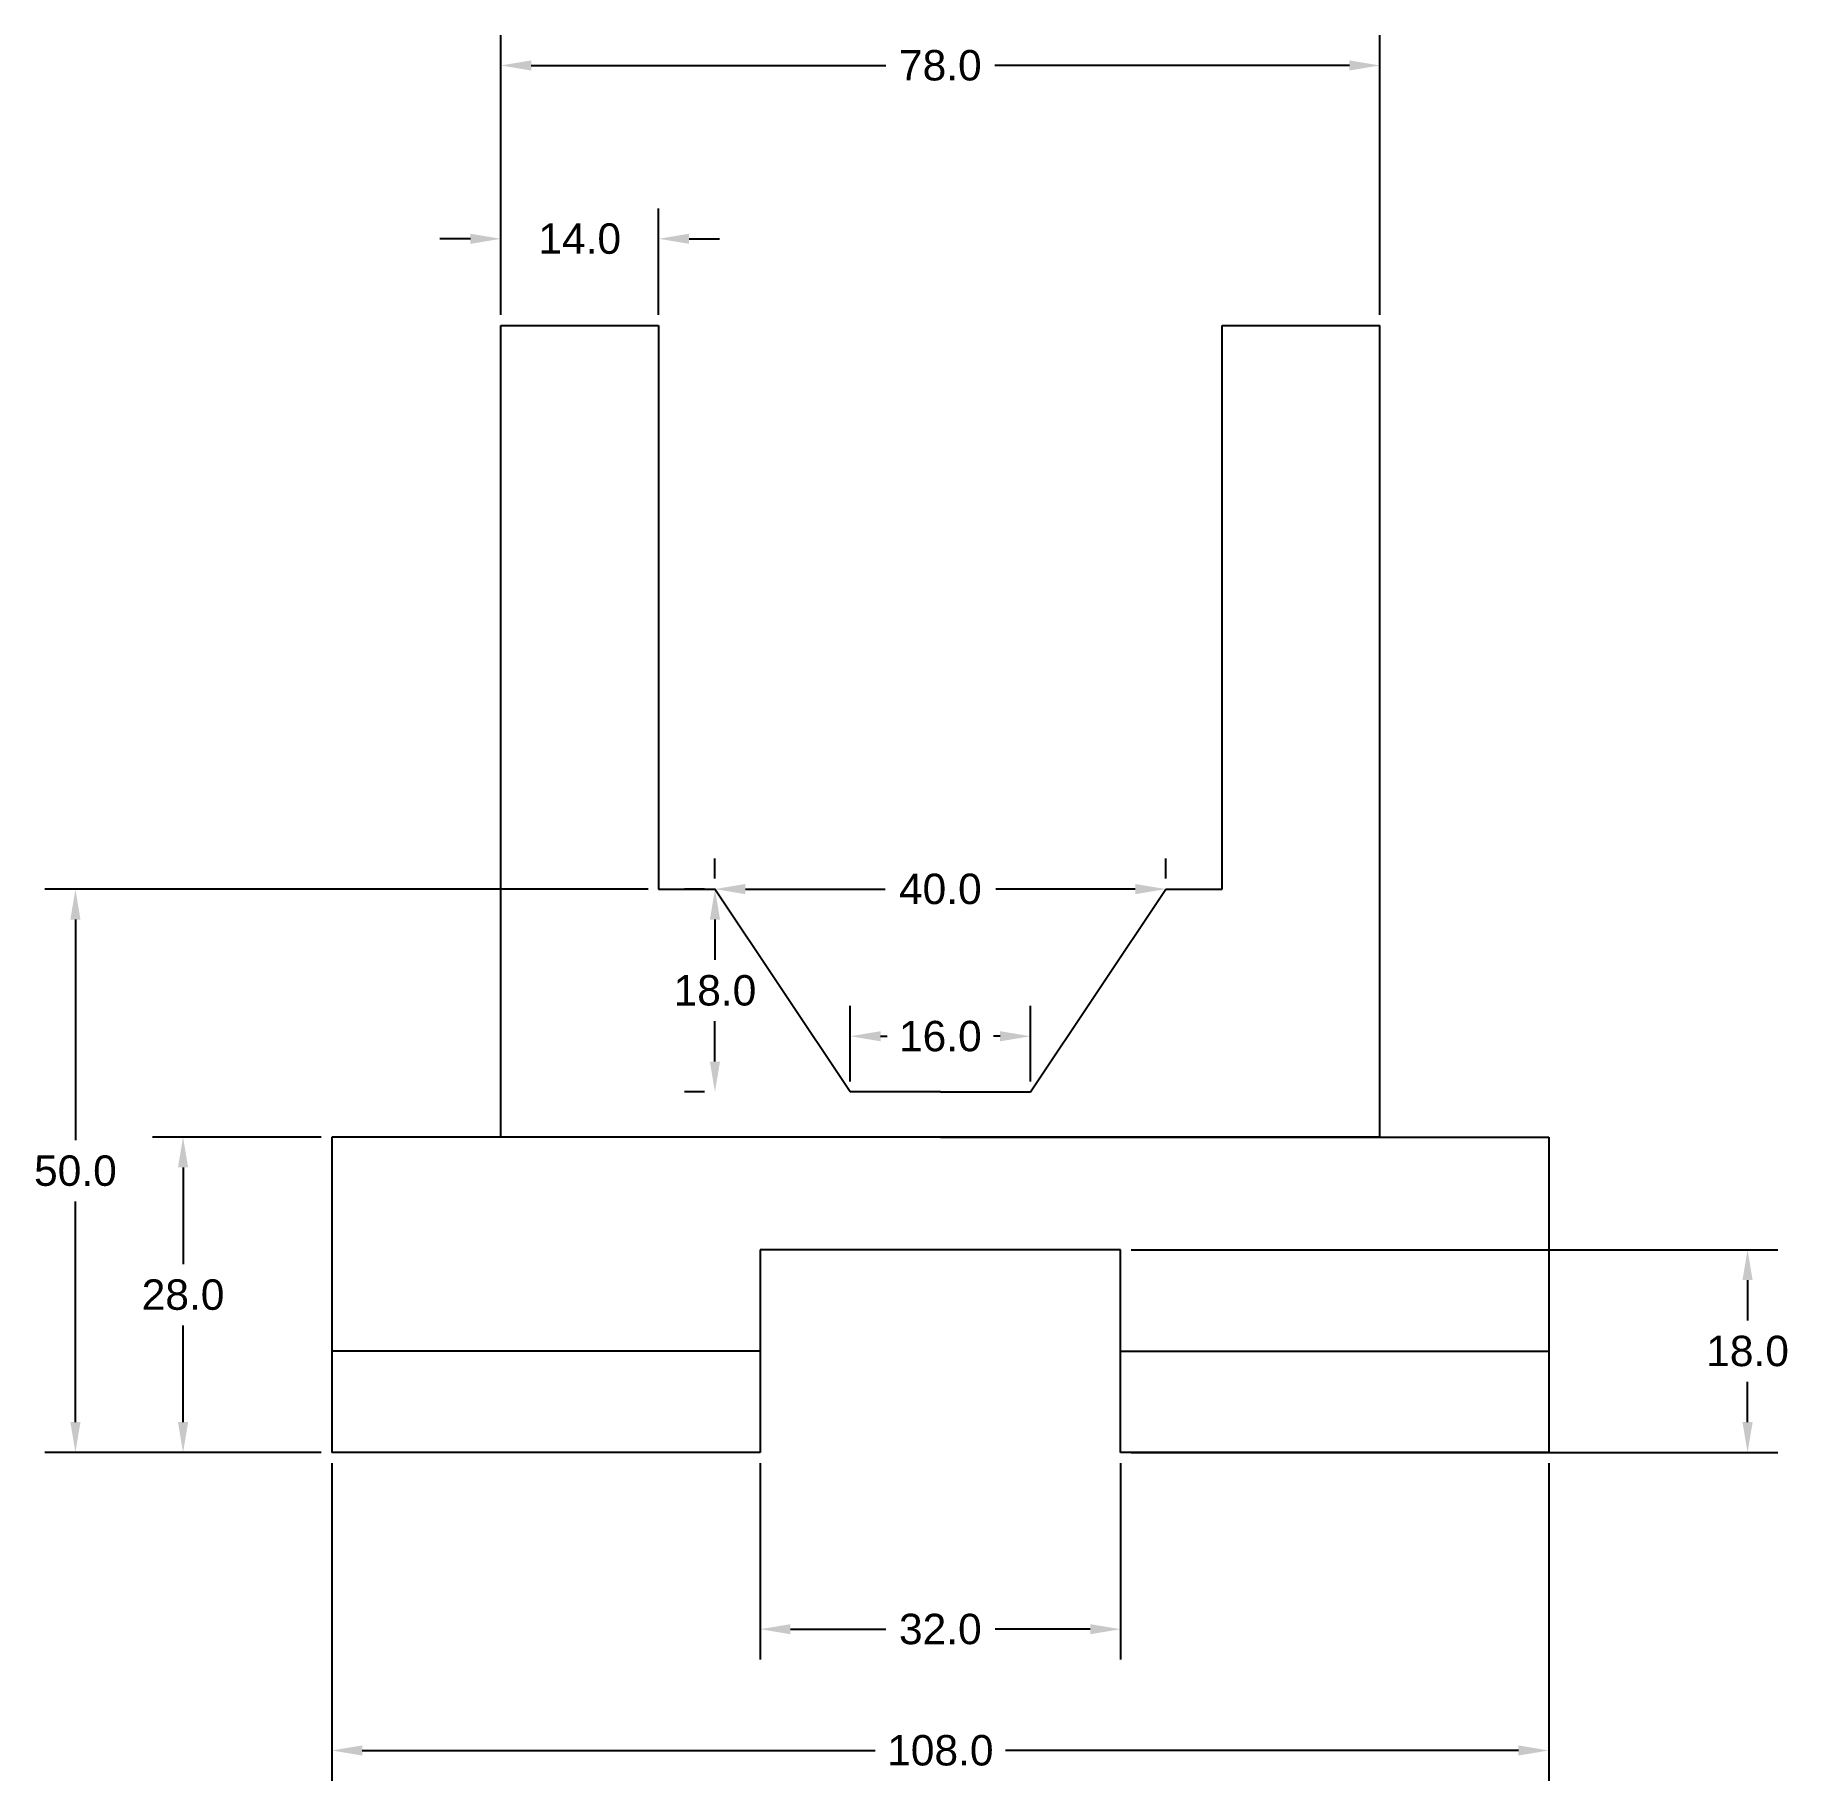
# Model space of a CAD drawing. Header units: inches. Extents: x 128 to 284, y 3 to 158.
import ezdxf

# ---------------------------------------------------------------- set-up
doc = ezdxf.new("R2010")
doc.units = ezdxf.units.IN
doc.header["$MEASUREMENT"] = 0
doc.layers.add('dimantion', color=51, linetype='Continuous')
doc.styles.get("Standard").update_dxf_attribs({"font": 'arial.ttf'})
doc.dimstyles.get("Standard").update_dxf_attribs({"dimscale": 15, "dimtxt": 0.18, "dimasz": 0.18, "dimexe": 0.18, "dimexo": 0.0625, "dimgap": 0.09, "dimtad": 0, "dimtih": 1, "dimtoh": 1, "dimdec": 1, "dimzin": 0, "dimdsep": 46, "dimtxsty": 'Standard', "dimcen": 0.09, "dimadec": 0, "dimazin": 0, "dimtfac": 1, "dimtdec": 1, "dimtofl": 0, "dimtmove": 0, "dimatfit": 3, "dimfxl": 1, "dimtolj": 1, "dimtzin": 0, "dimarcsym": 0})

# ---------------------------------------------------------------- blocks, each defined once
blk = doc.blocks.new('*D2')
at = {"layer": 'Defpoints', "color": 0, "transparency": 16777216}
for p in [(183.31, 139.45), (169.31, 131.75), (183.31, 131.75)]:
    blk.add_point(p, dxfattribs=at)
at = {"layer": 'dimantion', "color": 0, "lineweight": -2, "transparency": 16777216}
for p, q in [((169.31, 132.69), (169.31, 142.15)), ((183.31, 132.69), (183.31, 142.15)), ((166.61, 139.45), (163.91, 139.45)), ((186.01, 139.45), (188.71, 139.45))]:
    blk.add_line(p, q, dxfattribs=at)
at = {"layer": 'dimantion', "color": 0, "transparency": 16777216}
for points in [[(166.61, 139.9), (166.61, 139), (169.31, 139.45)], [(186.01, 139.9), (186.01, 139), (183.31, 139.45)]]:
    blk.add_solid(points, dxfattribs=at)
at = {"layer": 'dimantion', "color": 0, "transparency": 16777216, "insert": (176.31, 139.45), "char_height": 2.7, "attachment_point": 5}
blk.add_mtext('\\A1;14.0', dxfattribs=at)
blk = doc.blocks.new('*D3')
at = {"layer": 'Defpoints', "color": 0, "transparency": 16777216}
for p in [(247.31, 154.83), (169.31, 131.75), (247.31, 131.75)]:
    blk.add_point(p, dxfattribs=at)
at = {"layer": 'dimantion', "color": 0, "lineweight": -2, "transparency": 16777216}
for p, q in [((169.31, 132.69), (169.31, 157.53)), ((247.31, 132.69), (247.31, 157.53)), ((172.01, 154.83), (203.47, 154.83)), ((244.61, 154.83), (213.15, 154.83))]:
    blk.add_line(p, q, dxfattribs=at)
at = {"layer": 'dimantion', "color": 0, "transparency": 16777216}
for points in [[(172.01, 155.28), (172.01, 154.38), (169.31, 154.83)], [(244.61, 155.28), (244.61, 154.38), (247.31, 154.83)]]:
    blk.add_solid(points, dxfattribs=at)
at = {"layer": 'dimantion', "color": 0, "transparency": 16777216, "insert": (208.31, 154.83), "char_height": 2.7, "attachment_point": 5}
blk.add_mtext('\\A1;78.0', dxfattribs=at)
blk = doc.blocks.new('*D4')
at = {"layer": 'Defpoints', "color": 0, "transparency": 16777216}
for p in [(183.31, 81.75), (131.56, 31.75), (154.31, 31.75)]:
    blk.add_point(p, dxfattribs=at)
at = {"layer": 'dimantion', "color": 0, "lineweight": -2, "transparency": 16777216}
for p, q in [((182.37, 81.75), (128.86, 81.75)), ((131.56, 79.05), (131.56, 59.48)), ((131.56, 34.45), (131.56, 54.02)), ((153.37, 31.75), (128.86, 31.75))]:
    blk.add_line(p, q, dxfattribs=at)
at = {"layer": 'dimantion', "color": 0, "transparency": 16777216}
for points in [[(131.11, 79.05), (132.01, 79.05), (131.56, 81.75)], [(131.11, 34.45), (132.01, 34.45), (131.56, 31.75)]]:
    blk.add_solid(points, dxfattribs=at)
at = {"layer": 'dimantion', "color": 0, "transparency": 16777216, "insert": (131.56, 56.75), "char_height": 2.7, "attachment_point": 5}
blk.add_mtext('\\A1;50.0', dxfattribs=at)
blk = doc.blocks.new('*D5')
at = {"layer": 'Defpoints', "color": 0, "transparency": 16777216}
for p in [(154.31, 59.75), (141.11, 31.75), (154.31, 31.75)]:
    blk.add_point(p, dxfattribs=at)
at = {"layer": 'dimantion', "color": 0, "lineweight": -2, "transparency": 16777216}
for p, q in [((153.37, 59.75), (138.41, 59.75)), ((141.11, 57.05), (141.11, 48.48)), ((141.11, 34.45), (141.11, 43.02)), ((153.37, 31.75), (138.41, 31.75))]:
    blk.add_line(p, q, dxfattribs=at)
at = {"layer": 'dimantion', "color": 0, "transparency": 16777216}
for points in [[(140.66, 57.05), (141.56, 57.05), (141.11, 59.75)], [(140.66, 34.45), (141.56, 34.45), (141.11, 31.75)]]:
    blk.add_solid(points, dxfattribs=at)
at = {"layer": 'dimantion', "color": 0, "transparency": 16777216, "insert": (141.11, 45.75), "char_height": 2.7, "attachment_point": 5}
blk.add_mtext('\\A1;28.0', dxfattribs=at)
blk = doc.blocks.new('*D6')
at = {"layer": 'Defpoints', "color": 0, "transparency": 16777216}
for p in [(192.31, 31.75), (224.31, 31.75), (224.31, 16.08)]:
    blk.add_point(p, dxfattribs=at)
at = {"layer": 'dimantion', "color": 0, "lineweight": -2, "transparency": 16777216}
for p, q in [((192.31, 30.82), (192.31, 13.38)), ((224.31, 30.82), (224.31, 13.38)), ((195.01, 16.08), (203.46, 16.08)), ((221.61, 16.08), (213.16, 16.08))]:
    blk.add_line(p, q, dxfattribs=at)
at = {"layer": 'dimantion', "color": 0, "transparency": 16777216}
for points in [[(195.01, 16.53), (195.01, 15.63), (192.31, 16.08)], [(221.61, 16.53), (221.61, 15.63), (224.31, 16.08)]]:
    blk.add_solid(points, dxfattribs=at)
at = {"layer": 'dimantion', "color": 0, "transparency": 16777216, "insert": (208.31, 16.08), "char_height": 2.7, "attachment_point": 5}
blk.add_mtext('\\A1;32.0', dxfattribs=at)
blk = doc.blocks.new('*D7')
at = {"layer": 'Defpoints', "color": 0, "transparency": 16777216}
for p in [(154.31, 31.75), (262.31, 31.75), (262.31, 5.32)]:
    blk.add_point(p, dxfattribs=at)
at = {"layer": 'dimantion', "color": 0, "lineweight": -2, "transparency": 16777216}
for p, q in [((154.31, 30.82), (154.31, 2.62)), ((262.31, 30.82), (262.31, 2.62)), ((157.01, 5.32), (202.54, 5.32)), ((259.61, 5.32), (214.08, 5.32))]:
    blk.add_line(p, q, dxfattribs=at)
at = {"layer": 'dimantion', "color": 0, "transparency": 16777216}
for points in [[(157.01, 5.77), (157.01, 4.87), (154.31, 5.32)], [(259.61, 5.77), (259.61, 4.87), (262.31, 5.32)]]:
    blk.add_solid(points, dxfattribs=at)
at = {"layer": 'dimantion', "color": 0, "transparency": 16777216, "insert": (208.31, 5.32), "char_height": 2.7, "attachment_point": 5}
blk.add_mtext('\\A1;108.0', dxfattribs=at)
blk = doc.blocks.new('*D8')
at = {"layer": 'Defpoints', "color": 0, "transparency": 16777216}
for p in [(216.31, 68.69), (200.31, 63.75), (216.31, 63.75)]:
    blk.add_point(p, dxfattribs=at)
at = {"layer": 'dimantion', "color": 0, "lineweight": -2, "transparency": 16777216}
for p, q in [((200.31, 64.69), (200.31, 71.39)), ((216.31, 64.69), (216.31, 71.39)), ((203.01, 68.69), (203.58, 68.69)), ((213.61, 68.69), (213.03, 68.69))]:
    blk.add_line(p, q, dxfattribs=at)
at = {"layer": 'dimantion', "color": 0, "transparency": 16777216}
for points in [[(203.01, 69.14), (203.01, 68.24), (200.31, 68.69)], [(213.61, 69.14), (213.61, 68.24), (216.31, 68.69)]]:
    blk.add_solid(points, dxfattribs=at)
at = {"layer": 'dimantion', "color": 0, "transparency": 16777216, "insert": (208.31, 68.69), "char_height": 2.7, "attachment_point": 5}
blk.add_mtext('\\A1;16.0', dxfattribs=at)
blk = doc.blocks.new('*D9')
at = {"layer": 'Defpoints', "color": 0, "transparency": 16777216}
for p in [(188.31, 81.75), (228.31, 81.75), (228.31, 81.75)]:
    blk.add_point(p, dxfattribs=at)
at = {"layer": 'dimantion', "color": 0, "lineweight": -2, "transparency": 16777216}
for p, q in [((188.31, 82.69), (188.31, 84.45)), ((228.31, 82.69), (228.31, 84.45)), ((191.01, 81.75), (203.4, 81.75)), ((225.61, 81.75), (213.22, 81.75))]:
    blk.add_line(p, q, dxfattribs=at)
at = {"layer": 'dimantion', "color": 0, "transparency": 16777216}
for points in [[(191.01, 82.2), (191.01, 81.3), (188.31, 81.75)], [(225.61, 82.2), (225.61, 81.3), (228.31, 81.75)]]:
    blk.add_solid(points, dxfattribs=at)
at = {"layer": 'dimantion', "color": 0, "transparency": 16777216, "insert": (208.31, 81.75), "char_height": 2.7, "attachment_point": 5}
blk.add_mtext('\\A1;40.0', dxfattribs=at)
blk = doc.blocks.new('*D10')
at = {"layer": 'Defpoints', "color": 0, "transparency": 16777216}
for p in [(224.31, 49.75), (224.31, 31.75), (279.94, 31.75)]:
    blk.add_point(p, dxfattribs=at)
at = {"layer": 'dimantion', "color": 0, "lineweight": -2, "transparency": 16777216}
for p, q in [((225.25, 49.75), (282.64, 49.75)), ((279.94, 47.05), (279.94, 43.48)), ((279.94, 34.45), (279.94, 38.02)), ((225.25, 31.75), (282.64, 31.75))]:
    blk.add_line(p, q, dxfattribs=at)
at = {"layer": 'dimantion', "color": 0, "transparency": 16777216}
for points in [[(279.49, 47.05), (280.39, 47.05), (279.94, 49.75)], [(279.49, 34.45), (280.39, 34.45), (279.94, 31.75)]]:
    blk.add_solid(points, dxfattribs=at)
at = {"layer": 'dimantion', "color": 0, "transparency": 16777216, "insert": (279.94, 40.75), "char_height": 2.7, "attachment_point": 5}
blk.add_mtext('\\A1;18.0', dxfattribs=at)
blk = doc.blocks.new('*D11')
at = {"layer": 'Defpoints', "color": 0, "transparency": 16777216}
for p in [(188.31, 81.75), (188.31, 63.75), (188.31, 63.75)]:
    blk.add_point(p, dxfattribs=at)
at = {"layer": 'dimantion', "color": 0, "lineweight": -2, "transparency": 16777216}
for p, q in [((187.37, 81.75), (185.61, 81.75)), ((188.31, 79.05), (188.31, 75.48)), ((188.31, 66.45), (188.31, 70.02)), ((187.37, 63.75), (185.61, 63.75))]:
    blk.add_line(p, q, dxfattribs=at)
at = {"layer": 'dimantion', "color": 0, "transparency": 16777216}
for points in [[(187.86, 79.05), (188.76, 79.05), (188.31, 81.75)], [(187.86, 66.45), (188.76, 66.45), (188.31, 63.75)]]:
    blk.add_solid(points, dxfattribs=at)
at = {"layer": 'dimantion', "color": 0, "transparency": 16777216, "insert": (188.31, 72.75), "char_height": 2.7, "attachment_point": 5}
blk.add_mtext('\\A1;18.0', dxfattribs=at)

msp = doc.modelspace()

# ---------------------------------------------------------------- linework, layer by layer
for p, q in [((169.31, 131.75), (183.31, 131.75)), ((169.31, 59.75), (169.31, 131.75)), ((183.31, 131.75), (183.31, 131.75)), ((183.31, 131.75), (183.31, 81.75)), ((233.31, 81.75), (233.31, 131.75)), ((233.31, 131.75), (247.31, 131.75)), ((247.31, 131.75), (247.31, 131.75)), ((247.31, 59.75), (247.31, 131.75)), ((183.31, 81.75), (188.31, 81.75)), ((200.31, 63.75), (188.31, 81.75)), ((216.31, 63.75), (228.31, 81.75)), ((228.31, 81.75), (233.31, 81.75)), ((208.31, 63.75), (200.31, 63.75)), ((208.31, 63.75), (216.31, 63.75)), ((208.31, 59.75), (154.31, 59.75)), ((154.31, 59.75), (154.31, 31.75)), ((208.31, 59.75), (169.31, 59.75)), ((247.31, 59.75), (208.31, 59.75)), ((208.31, 59.75), (262.31, 59.75)), ((262.31, 59.75), (262.31, 31.75)), ((224.31, 49.75), (192.31, 49.75)), ((192.31, 49.75), (192.31, 31.75)), ((224.31, 31.75), (224.31, 49.75)), ((192.31, 40.75), (154.31, 40.75)), ((224.31, 40.75), (262.31, 40.75)), ((192.31, 31.75), (154.31, 31.75)), ((262.31, 31.75), (224.31, 31.75))]:
    msp.add_line(p, q)

# ---------------------------------------------------------------- dimensions: what is measured, and where the dimension line sits
at = {"layer": 'dimantion'}
for base, p1, p2, picture, middle in [((247.31, 154.83), (169.31, 131.75), (247.31, 131.75), '*D3', (208.31, 154.83)), ((183.31, 139.45), (169.31, 131.75), (183.31, 131.75), '*D2', (176.31, 139.45)), ((228.31, 81.75), (188.31, 81.75), (228.31, 81.75), '*D9', (208.31, 81.75)), ((262.31, 5.32), (154.31, 31.75), (262.31, 31.75), '*D7', (208.31, 5.32)), ((224.31, 16.08), (192.31, 31.75), (224.31, 31.75), '*D6', (208.31, 16.08))]:
    dim = msp.add_linear_dim(base=base, p1=p1, p2=p2, dimstyle='Standard', dxfattribs=at)
    dim.commit()
    dim.dimension.update_dxf_attribs({"geometry": picture, "text_midpoint": middle})
for base, p1, p2, picture, middle in [((131.56, 31.75), (183.31, 81.75), (154.31, 31.75), '*D4', (131.56, 56.75)), ((188.31, 63.75), (188.31, 81.75), (188.31, 63.75), '*D11', (188.31, 72.75)), ((141.11, 31.75), (154.31, 59.75), (154.31, 31.75), '*D5', (141.11, 45.75)), ((279.94, 31.75), (224.31, 49.75), (224.31, 31.75), '*D10', (279.94, 40.75))]:
    dim = msp.add_linear_dim(base=base, p1=p1, p2=p2, angle=90, dimstyle='Standard', dxfattribs=at)
    dim.commit()
    dim.dimension.update_dxf_attribs({"geometry": picture, "text_midpoint": middle})
dim = msp.add_linear_dim(base=(216.31, 68.69), p1=(200.31, 63.75), p2=(216.31, 63.75), dimstyle='Standard', dxfattribs=at)
dim.commit()
dim.dimension.update_dxf_attribs({"geometry": '*D8', "text_midpoint": (208.31, 68.69), "dimtype": 160})

doc.saveas('drawing.dxf')
